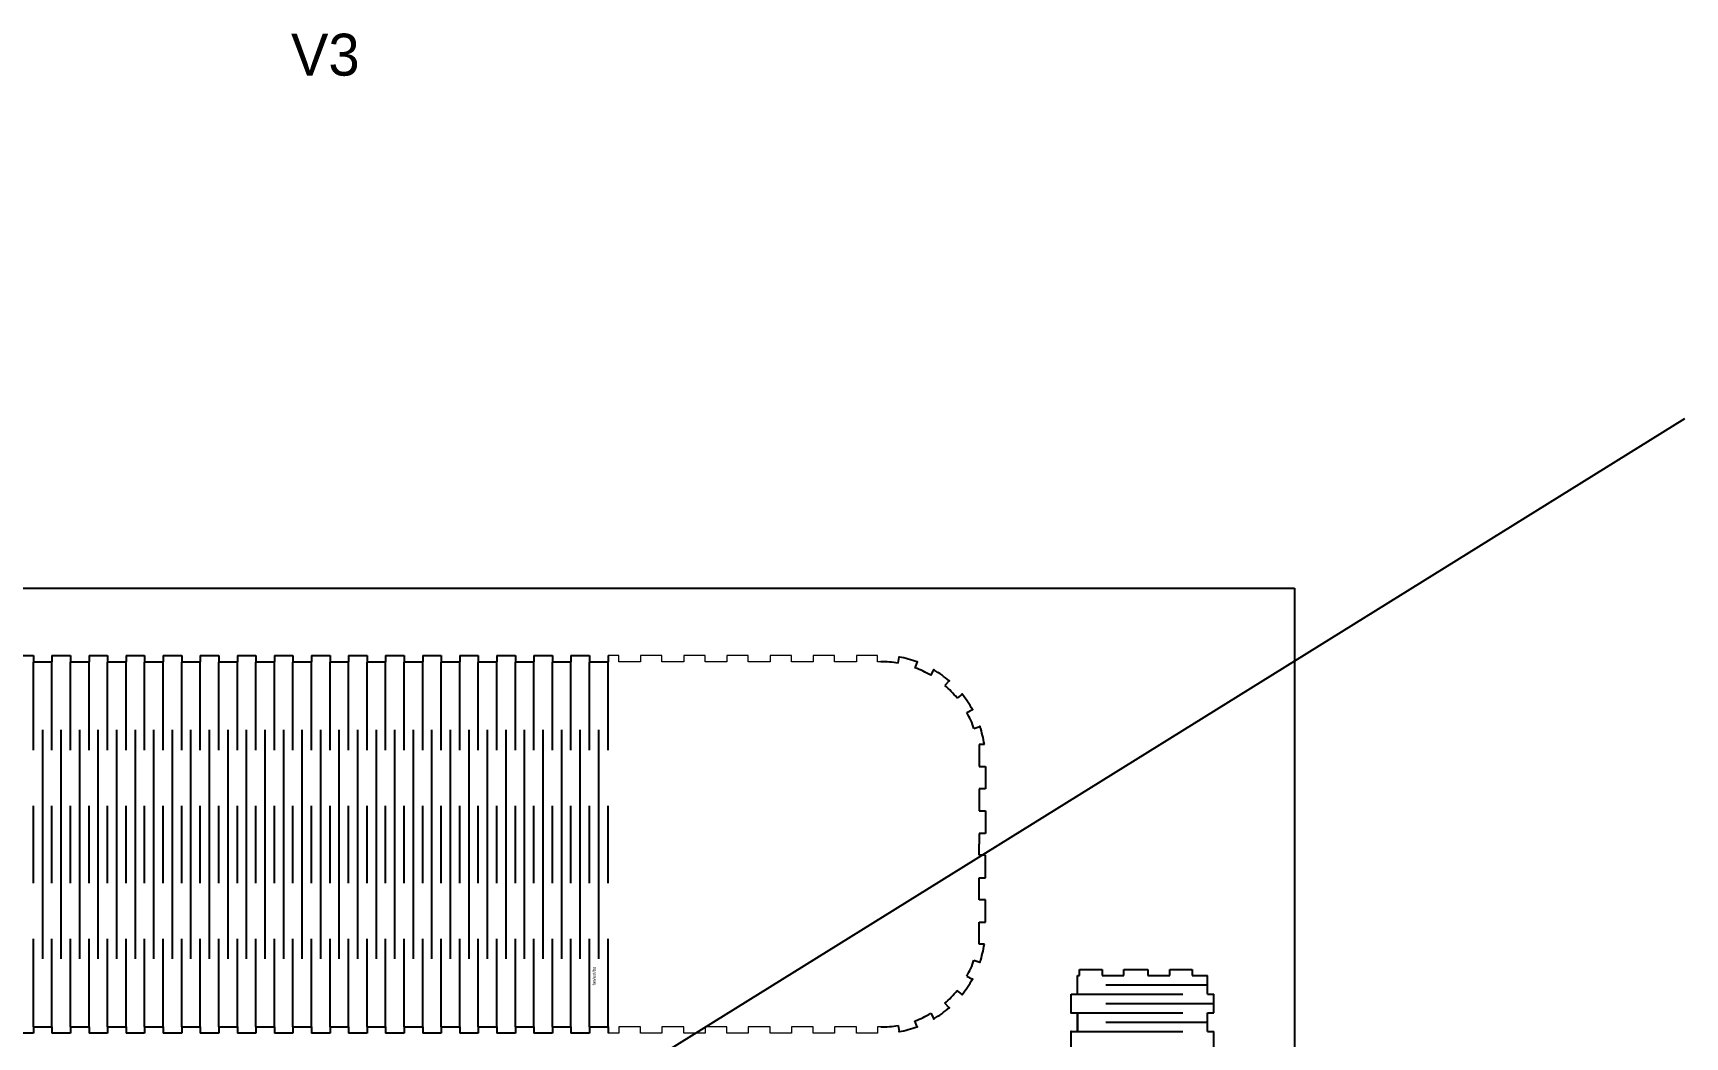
# Model space of a CAD drawing. Header units: millimetres. Extents: x -828 to 5071, y 1205 to 5492.
# Drawn here: x 4088 to 4876, y 3308 to 3787 of the extents above; entities that cross this region are included whole.
import ezdxf

# ---------------------------------------------------------------- set-up
doc = ezdxf.new("R2010")
doc.units = ezdxf.units.MM
doc.layers.get('0').update_dxf_attribs({"true_color": 0xe7f0ff})
doc.layers.add('Layer 1', color=7, linetype='Continuous')

msp = doc.modelspace()

# ---------------------------------------------------------------- linework, layer by layer
at = {"color": 5}
for p, q in [((3789.76, 3521.97), (4689.76, 3521.97)), ((4689.76, 3521.97), (4689.76, 2921.97)), ((4079.54, 3489.98), (4088.38, 3489.98)), ((4088.38, 3489.98), (4088.38, 3486.98)), ((4097.22, 3489.98), (4106.06, 3489.98)), ((4097.22, 3489.98), (4097.22, 3486.98)), ((4106.06, 3489.98), (4106.06, 3486.98)), ((4114.89, 3489.98), (4123.73, 3489.98)), ((4114.89, 3489.98), (4114.89, 3486.98)), ((4123.73, 3489.98), (4123.73, 3486.98)), ((4132.57, 3489.98), (4141.41, 3489.98)), ((4132.57, 3489.98), (4132.57, 3486.98)), ((4141.41, 3489.98), (4141.41, 3486.98)), ((4150.25, 3489.98), (4159.09, 3489.98)), ((4150.25, 3489.98), (4150.25, 3486.98)), ((4159.09, 3489.98), (4159.09, 3486.98)), ((4167.93, 3489.98), (4176.77, 3489.98)), ((4167.93, 3489.98), (4167.93, 3486.98)), ((4176.77, 3489.98), (4176.77, 3486.98)), ((4185.61, 3489.98), (4194.45, 3489.98)), ((4185.61, 3489.98), (4185.61, 3486.98)), ((4194.45, 3489.98), (4194.45, 3486.98)), ((4203.29, 3489.98), (4212.13, 3489.98)), ((4203.29, 3489.98), (4203.29, 3486.98)), ((4212.13, 3489.98), (4212.13, 3486.98)), ((4220.97, 3489.98), (4229.81, 3489.98)), ((4220.97, 3489.98), (4220.97, 3486.98)), ((4229.81, 3489.98), (4229.81, 3486.98)), ((4238.65, 3489.98), (4247.49, 3489.98)), ((4238.65, 3489.98), (4238.65, 3486.98)), ((4247.49, 3489.98), (4247.49, 3486.98)), ((4256.32, 3489.98), (4265.16, 3489.98)), ((4256.32, 3489.98), (4256.32, 3486.98)), ((4265.16, 3489.98), (4265.16, 3486.98)), ((4274, 3489.98), (4282.84, 3489.98)), ((4274, 3489.98), (4274, 3486.98)), ((4282.84, 3489.98), (4282.84, 3486.98)), ((4291.68, 3489.98), (4300.52, 3489.98)), ((4291.68, 3489.98), (4291.68, 3486.98)), ((4300.52, 3489.98), (4300.52, 3486.98)), ((4309.36, 3489.98), (4318.2, 3489.98)), ((4309.36, 3489.98), (4309.36, 3486.98)), ((4318.2, 3489.98), (4318.2, 3486.98)), ((4327.04, 3489.98), (4335.88, 3489.98)), ((4327.04, 3489.98), (4327.04, 3486.98)), ((4335.88, 3489.98), (4335.88, 3486.98)), ((4344.72, 3489.98), (4353.56, 3489.98)), ((4344.72, 3489.98), (4344.72, 3486.98)), ((4353.56, 3489.98), (4353.56, 3486.98)), ((4362.4, 3489.98), (4362.4, 3486.98)), ((4088.38, 3486.98), (4097.22, 3486.98)), ((4106.06, 3486.98), (4114.89, 3486.98)), ((4123.73, 3486.98), (4132.57, 3486.98)), ((4141.41, 3486.98), (4150.25, 3486.98)), ((4159.09, 3486.98), (4167.93, 3486.98)), ((4176.77, 3486.98), (4185.61, 3486.98)), ((4194.45, 3486.98), (4203.29, 3486.98)), ((4212.13, 3486.98), (4220.97, 3486.98)), ((4229.81, 3486.98), (4238.65, 3486.98)), ((4247.49, 3486.98), (4256.32, 3486.98)), ((4265.16, 3486.98), (4274, 3486.98)), ((4282.84, 3486.98), (4291.68, 3486.98)), ((4300.52, 3486.98), (4309.36, 3486.98)), ((4318.2, 3486.98), (4327.04, 3486.98)), ((4335.88, 3486.98), (4344.72, 3486.98)), ((4353.56, 3486.98), (4362.4, 3486.98)), ((4500.71, 3486.25), (4501.24, 3489.2)), ((4509.79, 3486.87), (4508.75, 3484.06)), ((4516.27, 3480.48), (4517.79, 3483.07)), ((4525, 3477.91), (4523.04, 3475.63)), ((4531.18, 3471.56), (4528.85, 3469.67)), ((4533.51, 3462.77), (4536.14, 3464.22)), ((4092.8, 3345.24), (4092.8, 3454.42)), ((4101.64, 3345.24), (4101.64, 3454.42)), ((4110.48, 3345.24), (4110.48, 3454.42)), ((4119.31, 3345.24), (4119.31, 3454.42)), ((4128.15, 3345.24), (4128.15, 3454.42)), ((4136.99, 3345.24), (4136.99, 3454.42)), ((4145.83, 3345.24), (4145.83, 3454.42)), ((4154.67, 3345.24), (4154.67, 3454.42)), ((4163.51, 3345.24), (4163.51, 3454.42)), ((4172.35, 3345.24), (4172.35, 3454.42)), ((4181.19, 3345.24), (4181.19, 3454.42)), ((4190.03, 3345.24), (4190.03, 3454.42)), ((4198.87, 3345.24), (4198.87, 3454.42)), ((4207.71, 3345.24), (4207.71, 3454.42)), ((4216.55, 3345.24), (4216.55, 3454.42)), ((4225.39, 3345.24), (4225.39, 3454.42)), ((4234.23, 3345.24), (4234.23, 3454.42)), ((4243.07, 3345.24), (4243.07, 3454.42)), ((4251.91, 3345.24), (4251.91, 3454.42)), ((4260.74, 3345.24), (4260.74, 3454.42)), ((4269.58, 3345.24), (4269.58, 3454.42)), ((4278.42, 3345.24), (4278.42, 3454.42)), ((4287.26, 3345.24), (4287.26, 3454.42)), ((4296.1, 3345.24), (4296.1, 3454.42)), ((4304.94, 3345.24), (4304.94, 3454.42)), ((4313.78, 3345.24), (4313.78, 3454.42)), ((4322.62, 3345.24), (4322.62, 3454.42)), ((4331.46, 3345.24), (4331.46, 3454.42)), ((4340.3, 3345.24), (4340.3, 3454.42)), ((4349.14, 3345.24), (4349.14, 3454.42)), ((4357.98, 3345.24), (4357.98, 3454.42)), ((4536.89, 3455.16), (4539.73, 3456.13)), ((4541.83, 3447.52), (4539.4, 3447.52)), ((4539.4, 3447.52), (4539.4, 3437.07)), ((4539.4, 3437.07), (4542.4, 3437.07)), ((4542.4, 3437.07), (4542.4, 3426.33)), ((4542.4, 3426.33), (4539.4, 3426.33)), ((4539.4, 3426.33), (4539.4, 3415.88)), ((4539.4, 3415.88), (4542.4, 3415.88)), ((4542.4, 3415.88), (4542.4, 3405.13)), ((4542.4, 3405.13), (4539.4, 3405.13)), ((4539.4, 3405.13), (4539.4, 3399.91)), ((4539.4, 3394.68), (4539.4, 3399.91)), ((4542.4, 3394.68), (4539.4, 3394.68)), ((4542.4, 3383.94), (4542.4, 3394.68)), ((4539.4, 3373.49), (4539.4, 3383.94)), ((4539.4, 3383.94), (4542.4, 3383.94)), ((4542.4, 3373.49), (4539.4, 3373.49)), ((4542.4, 3362.74), (4542.4, 3373.49)), ((4539.4, 3352.3), (4539.4, 3362.74)), ((4539.4, 3362.74), (4542.4, 3362.74)), ((4541.83, 3352.3), (4539.4, 3352.3)), ((4536.89, 3344.66), (4539.73, 3343.69)), ((4587.22, 3337.3), (4587.22, 3340.3)), ((4587.22, 3340.3), (4597.97, 3340.3)), ((4587.22, 3340.3), (4597.97, 3340.3)), ((4597.97, 3340.3), (4597.97, 3337.3)), ((4608.42, 3337.3), (4608.42, 3340.3)), ((4608.42, 3340.3), (4619.81, 3340.3)), ((4608.42, 3340.3), (4619.81, 3340.3)), ((4619.81, 3340.3), (4619.81, 3337.3)), ((4630.26, 3337.3), (4630.26, 3340.3)), ((4630.26, 3340.3), (4641.01, 3340.3)), ((4630.26, 3340.3), (4641.01, 3340.3)), ((4641.01, 3340.3), (4641.01, 3337.3)), ((4533.51, 3337.05), (4536.14, 3335.59)), ((4586.28, 3328.47), (4586.28, 3337.3)), ((4586.28, 3337.3), (4587.22, 3337.3)), ((4586.28, 3328.43), (4586.28, 3337.3)), ((4597.97, 3337.3), (4608.42, 3337.3)), ((4619.81, 3337.3), (4630.26, 3337.3)), ((4641.01, 3337.3), (4648.28, 3337.3)), ((4648.28, 3328.47), (4648.28, 3337.3)), ((4648.28, 3328.47), (4648.28, 3337.3)), ((4531.18, 3328.25), (4528.85, 3330.15)), ((4583.28, 3319.6), (4583.28, 3328.47)), ((4648.28, 3328.47), (4651.28, 3328.47)), ((4651.28, 3319.6), (4651.28, 3328.47)), ((4516.27, 3319.34), (4517.79, 3316.75)), ((4525, 3321.91), (4523.04, 3324.18)), ((4583.28, 3319.6), (4586.28, 3319.6)), ((4586.28, 3310.73), (4586.28, 3319.6)), ((4586.28, 3319.6), (4586.28, 3310.73)), ((4648.28, 3310.73), (4648.28, 3319.6)), ((4648.28, 3319.6), (4651.28, 3319.6)), ((4648.28, 3310.73), (4648.28, 3319.6)), ((4088.38, 3309.83), (4079.54, 3309.83)), ((4088.38, 3312.83), (4088.38, 3309.83)), ((4088.38, 3312.83), (4097.22, 3312.83)), ((4097.22, 3312.83), (4097.22, 3309.83)), ((4106.06, 3309.83), (4097.22, 3309.83)), ((4106.06, 3312.83), (4106.06, 3309.83)), ((4106.06, 3312.83), (4114.89, 3312.83)), ((4114.89, 3312.83), (4114.89, 3309.83)), ((4123.73, 3309.83), (4114.89, 3309.83)), ((4123.73, 3312.83), (4123.73, 3309.83)), ((4123.73, 3312.83), (4132.57, 3312.83)), ((4132.57, 3312.83), (4132.57, 3309.83)), ((4141.41, 3309.83), (4132.57, 3309.83)), ((4141.41, 3312.83), (4141.41, 3309.83)), ((4141.41, 3312.83), (4150.25, 3312.83)), ((4150.25, 3312.83), (4150.25, 3309.83)), ((4159.09, 3309.83), (4150.25, 3309.83)), ((4159.09, 3312.83), (4159.09, 3309.83)), ((4159.09, 3312.83), (4167.93, 3312.83)), ((4167.93, 3312.83), (4167.93, 3309.83)), ((4176.77, 3309.83), (4167.93, 3309.83)), ((4176.77, 3312.83), (4176.77, 3309.83)), ((4176.77, 3312.83), (4185.61, 3312.83)), ((4185.61, 3312.83), (4185.61, 3309.83)), ((4194.45, 3309.83), (4185.61, 3309.83)), ((4194.45, 3312.83), (4194.45, 3309.83)), ((4194.45, 3312.83), (4203.29, 3312.83)), ((4203.29, 3312.83), (4203.29, 3309.83)), ((4212.13, 3309.83), (4203.29, 3309.83)), ((4212.13, 3312.83), (4212.13, 3309.83)), ((4212.13, 3312.83), (4220.97, 3312.83)), ((4220.97, 3312.83), (4220.97, 3309.83)), ((4229.81, 3309.83), (4220.97, 3309.83)), ((4229.81, 3312.83), (4229.81, 3309.83)), ((4229.81, 3312.83), (4238.65, 3312.83)), ((4238.65, 3312.83), (4238.65, 3309.83)), ((4247.49, 3309.83), (4238.65, 3309.83)), ((4247.49, 3312.83), (4247.49, 3309.83)), ((4247.49, 3312.83), (4256.32, 3312.83)), ((4256.32, 3312.83), (4256.32, 3309.83)), ((4265.16, 3309.83), (4256.32, 3309.83)), ((4265.16, 3312.83), (4265.16, 3309.83)), ((4265.16, 3312.83), (4274, 3312.83)), ((4274, 3312.83), (4274, 3309.83)), ((4282.84, 3309.83), (4274, 3309.83)), ((4282.84, 3312.83), (4282.84, 3309.83)), ((4282.84, 3312.83), (4291.68, 3312.83)), ((4291.68, 3312.83), (4291.68, 3309.83)), ((4300.52, 3309.83), (4291.68, 3309.83)), ((4300.52, 3312.83), (4300.52, 3309.83)), ((4300.52, 3312.83), (4309.36, 3312.83)), ((4309.36, 3312.83), (4309.36, 3309.83)), ((4318.2, 3309.83), (4309.36, 3309.83)), ((4318.2, 3312.83), (4318.2, 3309.83)), ((4318.2, 3312.83), (4327.04, 3312.83)), ((4327.04, 3312.83), (4327.04, 3309.83)), ((4335.88, 3309.83), (4327.04, 3309.83)), ((4335.88, 3312.83), (4335.88, 3309.83)), ((4335.88, 3312.83), (4344.72, 3312.83)), ((4344.72, 3312.83), (4344.72, 3309.83)), ((4353.56, 3309.83), (4344.72, 3309.83)), ((4353.56, 3312.83), (4353.56, 3309.83)), ((4353.56, 3312.83), (4362.4, 3312.83)), ((4362.4, 3312.83), (4362.4, 3309.83)), ((4500.71, 3313.57), (4501.24, 3310.62)), ((4509.79, 3312.95), (4508.75, 3315.76)), ((4583.28, 3301.86), (4583.28, 3310.73)), ((4583.28, 3310.73), (4586.28, 3310.73)), ((4648.28, 3310.73), (4651.28, 3310.73)), ((4651.28, 3301.86), (4651.28, 3310.73))]:
    msp.add_line(p, q, dxfattribs=at)
at = {"color": 4}
msp.add_lwpolyline([(3681.8, 2861.28), (4875.93, 3603.01)], dxfattribs=at)
at = {"color": 5}
for points in [[(4088.38, 3444.83), (4088.38, 3486.83)], [(4097.22, 3444.83), (4097.22, 3486.83)], [(4106.06, 3444.83), (4106.06, 3486.83)], [(4114.89, 3444.83), (4114.89, 3486.83)], [(4123.73, 3444.83), (4123.73, 3486.83)], [(4132.57, 3444.83), (4132.57, 3486.83)], [(4141.41, 3444.83), (4141.41, 3486.83)], [(4150.25, 3444.83), (4150.25, 3486.83)], [(4159.09, 3444.83), (4159.09, 3486.83)], [(4167.93, 3444.83), (4167.93, 3486.83)], [(4176.77, 3444.83), (4176.77, 3486.83)], [(4185.61, 3444.83), (4185.61, 3486.83)], [(4194.45, 3444.83), (4194.45, 3486.83)], [(4203.29, 3444.83), (4203.29, 3486.83)], [(4212.13, 3444.83), (4212.13, 3486.83)], [(4220.97, 3444.83), (4220.97, 3486.83)], [(4229.81, 3444.83), (4229.81, 3486.83)], [(4238.65, 3444.83), (4238.65, 3486.83)], [(4247.49, 3444.83), (4247.49, 3486.83)], [(4256.32, 3444.83), (4256.32, 3486.83)], [(4265.16, 3444.83), (4265.16, 3486.83)], [(4274, 3444.83), (4274, 3486.83)], [(4282.84, 3444.83), (4282.84, 3486.83)], [(4291.68, 3444.83), (4291.68, 3486.83)], [(4300.52, 3444.83), (4300.52, 3486.83)], [(4309.36, 3444.83), (4309.36, 3486.83)], [(4318.2, 3444.83), (4318.2, 3486.83)], [(4327.04, 3444.83), (4327.04, 3486.83)], [(4335.88, 3444.83), (4335.88, 3486.83)], [(4344.72, 3444.83), (4344.72, 3486.83)], [(4353.56, 3444.83), (4353.56, 3486.83)], [(4362.4, 3444.83), (4362.4, 3486.83)], [(4088.38, 3381.46), (4088.38, 3418.21)], [(4097.22, 3381.46), (4097.22, 3418.21)], [(4106.06, 3381.46), (4106.06, 3418.21)], [(4114.89, 3381.46), (4114.89, 3418.21)], [(4123.73, 3381.46), (4123.73, 3418.21)], [(4132.57, 3381.46), (4132.57, 3418.21)], [(4141.41, 3381.46), (4141.41, 3418.21)], [(4150.25, 3381.46), (4150.25, 3418.21)], [(4159.09, 3381.46), (4159.09, 3418.21)], [(4167.93, 3381.46), (4167.93, 3418.21)], [(4176.77, 3381.46), (4176.77, 3418.21)], [(4185.61, 3381.46), (4185.61, 3418.21)], [(4194.45, 3381.46), (4194.45, 3418.21)], [(4203.29, 3381.46), (4203.29, 3418.21)], [(4212.13, 3381.46), (4212.13, 3418.21)], [(4220.97, 3381.46), (4220.97, 3418.21)], [(4229.81, 3381.46), (4229.81, 3418.21)], [(4238.65, 3381.46), (4238.65, 3418.21)], [(4247.49, 3381.46), (4247.49, 3418.21)], [(4256.32, 3381.46), (4256.32, 3418.21)], [(4265.16, 3381.46), (4265.16, 3418.21)], [(4274, 3381.46), (4274, 3418.21)], [(4282.84, 3381.46), (4282.84, 3418.21)], [(4291.68, 3381.46), (4291.68, 3418.21)], [(4300.52, 3381.46), (4300.52, 3418.21)], [(4309.36, 3381.46), (4309.36, 3418.21)], [(4318.2, 3381.46), (4318.2, 3418.21)], [(4327.04, 3381.46), (4327.04, 3418.21)], [(4335.88, 3381.46), (4335.88, 3418.21)], [(4344.72, 3381.46), (4344.72, 3418.21)], [(4353.56, 3381.46), (4353.56, 3418.21)], [(4362.4, 3381.46), (4362.4, 3418.21)], [(4088.38, 3312.83), (4088.38, 3354.83)], [(4097.22, 3312.83), (4097.22, 3354.83)], [(4106.06, 3312.83), (4106.06, 3354.83)], [(4114.89, 3312.83), (4114.89, 3354.83)], [(4123.73, 3312.83), (4123.73, 3354.83)], [(4132.57, 3312.83), (4132.57, 3354.83)], [(4141.41, 3312.83), (4141.41, 3354.83)], [(4150.25, 3312.83), (4150.25, 3354.83)], [(4159.09, 3312.83), (4159.09, 3354.83)], [(4167.93, 3312.83), (4167.93, 3354.83)], [(4176.77, 3312.83), (4176.77, 3354.83)], [(4185.61, 3312.83), (4185.61, 3354.83)], [(4194.45, 3312.83), (4194.45, 3354.83)], [(4203.29, 3312.83), (4203.29, 3354.83)], [(4212.13, 3312.83), (4212.13, 3354.83)], [(4220.97, 3312.83), (4220.97, 3354.83)], [(4229.81, 3312.83), (4229.81, 3354.83)], [(4238.65, 3312.83), (4238.65, 3354.83)], [(4247.49, 3312.83), (4247.49, 3354.83)], [(4256.32, 3312.83), (4256.32, 3354.83)], [(4265.16, 3312.83), (4265.16, 3354.83)], [(4274, 3312.83), (4274, 3354.83)], [(4282.84, 3312.83), (4282.84, 3354.83)], [(4291.68, 3312.83), (4291.68, 3354.83)], [(4300.52, 3312.83), (4300.52, 3354.83)], [(4309.36, 3312.83), (4309.36, 3354.83)], [(4318.2, 3312.83), (4318.2, 3354.83)], [(4327.04, 3312.83), (4327.04, 3354.83)], [(4335.88, 3312.83), (4335.88, 3354.83)], [(4344.72, 3312.83), (4344.72, 3354.83)], [(4353.56, 3312.83), (4353.56, 3354.83)], [(4362.4, 3312.83), (4362.4, 3354.83)], [(4599.74, 3332.87), (4648.28, 3332.87)], [(4583.28, 3328.43), (4636.41, 3328.43)], [(4586.28, 3319.6), (4636.41, 3319.6)], [(4599.74, 3324.02), (4651.28, 3324.02)], [(4586.28, 3310.73), (4636.41, 3310.73)], [(4599.74, 3315.17), (4648.28, 3315.17)]]:
    msp.add_lwpolyline(points, dxfattribs=at)
for centre, radius, start, end in [((4492.42, 3440.01), 46.98, 79.8308, 90), ((4492.42, 3440.01), 49.98, 69.66159, 79.8308), ((4492.42, 3440.01), 46.98, 59.49239, 69.66159), ((4492.42, 3440.01), 49.98, 49.32319, 59.49239), ((4492.42, 3440.01), 46.98, 39.15399, 49.32319), ((4492.42, 3440.01), 49.98, 28.98478, 39.15399), ((4492.42, 3440.01), 46.98, 18.81558, 28.98478), ((4492.42, 3440.01), 49.98, 8.64638, 18.81558), ((4492.42, 3359.81), 49.98, 341.18442, 351.35362), ((4492.42, 3359.81), 46.98, 331.01522, 341.18442), ((4492.42, 3359.81), 49.98, 320.84601, 331.01522), ((4492.42, 3359.81), 46.98, 310.67681, 320.84601), ((4492.42, 3359.81), 46.98, 290.33841, 300.50761), ((4492.42, 3359.81), 49.98, 300.50761, 310.67681), ((4492.42, 3359.81), 46.98, 270, 280.1692), ((4492.42, 3359.81), 49.98, 280.1692, 290.33841)]:
    msp.add_arc(centre, radius, start, end, dxfattribs=at)
for p in [(4501.24, 3489.2), (4509.79, 3486.87), (4517.79, 3483.07), (4525, 3477.91), (4531.18, 3471.56), (4536.14, 3464.22), (4539.73, 3456.13), (4539.73, 3343.69), (4536.14, 3335.59), (4531.18, 3328.25), (4517.79, 3316.75), (4525, 3321.91), (4583.28, 3319.6), (4501.24, 3310.62), (4509.79, 3312.95), (4583.28, 3310.73)]:
    msp.add_point(p, dxfattribs=at)
at = {"layer": 'Layer 1', "color": 5, "lineweight": 5}
for p, q in [((4367.47, 3489.98), (4362.4, 3489.98)), ((4367.47, 3486.98), (4367.47, 3489.98)), ((4388.05, 3489.98), (4377.91, 3489.98)), ((4377.91, 3489.98), (4377.91, 3486.98)), ((4388.05, 3486.98), (4388.05, 3489.98)), ((4408.63, 3489.98), (4398.49, 3489.98)), ((4398.49, 3489.98), (4398.49, 3486.98)), ((4408.63, 3486.98), (4408.63, 3489.98)), ((4429.21, 3489.98), (4419.07, 3489.98)), ((4419.07, 3489.98), (4419.07, 3486.98)), ((4429.21, 3486.98), (4429.21, 3489.98)), ((4449.79, 3489.98), (4439.65, 3489.98)), ((4439.65, 3489.98), (4439.65, 3486.98)), ((4449.79, 3486.98), (4449.79, 3489.98)), ((4470.37, 3489.98), (4460.23, 3489.98)), ((4460.23, 3489.98), (4460.23, 3486.98)), ((4470.37, 3486.98), (4470.37, 3489.98)), ((4490.95, 3489.98), (4480.81, 3489.98)), ((4480.81, 3489.98), (4480.81, 3486.98)), ((4490.95, 3486.98), (4490.95, 3489.98)), ((4377.91, 3486.98), (4367.47, 3486.98)), ((4398.49, 3486.98), (4388.05, 3486.98)), ((4419.07, 3486.98), (4408.63, 3486.98)), ((4439.65, 3486.98), (4429.21, 3486.98)), ((4460.23, 3486.98), (4449.79, 3486.98)), ((4480.81, 3486.98), (4470.37, 3486.98)), ((4492.42, 3486.98), (4490.95, 3486.98)), ((4367.47, 3309.83), (4362.4, 3309.83)), ((4377.91, 3312.83), (4367.47, 3312.83)), ((4367.47, 3312.83), (4367.47, 3309.83)), ((4377.91, 3309.83), (4377.91, 3312.83)), ((4388.05, 3309.83), (4377.91, 3309.83)), ((4398.49, 3312.83), (4388.05, 3312.83)), ((4388.05, 3312.83), (4388.05, 3309.83)), ((4398.49, 3309.83), (4398.49, 3312.83)), ((4408.63, 3309.83), (4398.49, 3309.83)), ((4419.07, 3312.83), (4408.63, 3312.83)), ((4408.63, 3312.83), (4408.63, 3309.83)), ((4419.07, 3309.83), (4419.07, 3312.83)), ((4429.21, 3309.83), (4419.07, 3309.83)), ((4439.65, 3312.83), (4429.21, 3312.83)), ((4429.21, 3312.83), (4429.21, 3309.83)), ((4439.65, 3309.83), (4439.65, 3312.83)), ((4449.79, 3309.83), (4439.65, 3309.83)), ((4460.23, 3312.83), (4449.79, 3312.83)), ((4449.79, 3312.83), (4449.79, 3309.83)), ((4460.23, 3309.83), (4460.23, 3312.83)), ((4470.37, 3309.83), (4460.23, 3309.83)), ((4480.81, 3312.83), (4470.37, 3312.83)), ((4470.37, 3312.83), (4470.37, 3309.83)), ((4480.81, 3309.83), (4480.81, 3312.83)), ((4490.95, 3309.83), (4480.81, 3309.83)), ((4492.42, 3312.83), (4490.95, 3312.83)), ((4490.95, 3312.83), (4490.95, 3309.83))]:
    msp.add_line(p, q, dxfattribs=at)

# ---------------------------------------------------------------- texts
at = {"color": 1}
msp.add_text('fon/ext/bs', height=1.5, rotation=90, dxfattribs=at).set_placement((4356.51, 3332.58))
at = {"color": 4, "insert": (4211.21, 3786.42), "char_height": 20, "width": 329.2091, "attachment_point": 1}
msp.add_mtext('V3', dxfattribs=at)

doc.saveas('drawing.dxf')
